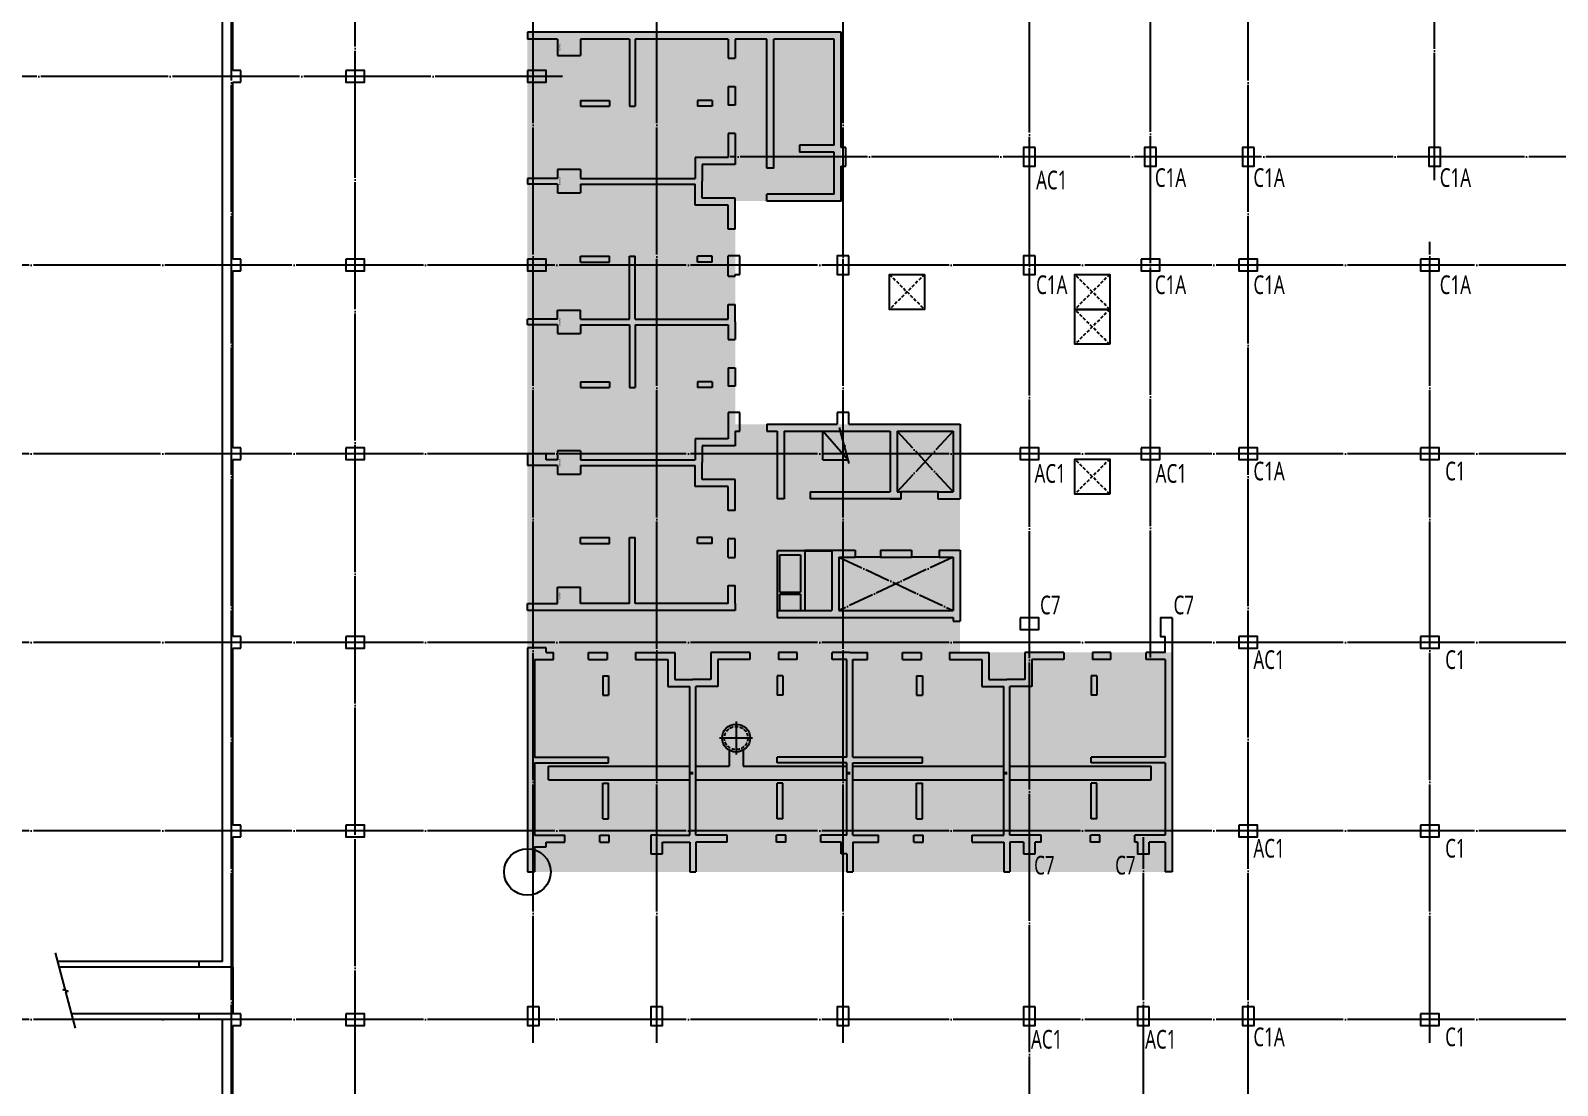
# Model space of a CAD drawing. Header units: millimetres. Extents: x 231380 to 990673, y -319231 to 132826.
# Drawn here: x 773257 to 838818, y -1342 to 43959 of the extents above; entities that cross this region are included whole.
import ezdxf
from ezdxf.enums import TextEntityAlignment as Align

# ---------------------------------------------------------------- set-up
doc = ezdxf.new("R2010")
doc.units = ezdxf.units.MM
doc.header["$LTSCALE"] = 91
for name, pattern in [('XS-지하주차장$0$CEN', [62, 60, -1, 0, -1]), ('XS-지하주차장$0$DDOT', [14, 12, -1, 0, -1]), ('XS-지하주차장$0$HID', [2.3, 1.5, -0.8])]:
    doc.linetypes.add(name, pattern=pattern)
for name, color, linetype in [('252', 252, 'Continuous'), ('NAME-C', 1, 'Continuous'), ('XS-지하주차장$0$CEN-P', 14, 'XS-지하주차장$0$CEN'), ('XS-지하주차장$0$COL', 2, 'Continuous'), ('XS-지하주차장$0$EL7', 7, 'Continuous'), ('XS-지하주차장$0$FP-CORE', 8, 'Continuous'), ('XS-지하주차장$0$LEADER', 7, 'Continuous'), ('XS-지하주차장$0$OPEN', 9, 'XS-지하주차장$0$DDOT'), ('XS-지하주차장$0$STEEL', 9, 'Continuous'), ('XS-지하주차장$0$W1', 2, 'Continuous'), ('XS-지하주차장$0$W2', 9, 'Continuous'), ('XS-지하주차장$0$집수정-영구', 1, 'Continuous'), ('XS-지하주차장$0$집수정-우수', 6, 'Continuous'), ('XS-지하주차장$0$집수정-주동', 21, 'Continuous'), ('XS-지하주차장$0$트렌치-주동', 21, 'Continuous')]:
    doc.layers.add(name, color=color, linetype=linetype)
doc.layers.add('XS-지하주차장$0$DEFPOINT', color=144, linetype='Continuous', plot=False)
doc.layers.add('XS-지하주차장$0$POINT', color=165, linetype='Continuous', plot=False)
doc.styles.add('XS-지하주차장$0$맑은고딕', font='malgun.ttf')
doc.styles.add('맑은고딕', font='malgun.ttf')

# ---------------------------------------------------------------- blocks, each defined once
blk = doc.blocks.new('XS-지하주차장$0$집수정-주동')
at = {"layer": 'XS-지하주차장$0$집수정-주동'}
for p, q in [((0, 707), (0, -707)), ((707, 0), (-707, 0))]:
    blk.add_line(p, q, dxfattribs=at)
blk.add_circle((0, 0), 600, dxfattribs=at)
at = {"layer": 'XS-지하주차장$0$집수정-주동', "linetype": 'XS-지하주차장$0$HID'}
blk.add_circle((0, 0), 500, dxfattribs=at)
blk = doc.blocks.new('XS-지하주차장$0$B2-2')
at = {"layer": 'XS-지하주차장$0$EL7'}
for p, q in [((19735, 17620), (19735, 16050)), ((22535, 17675), (22535, 16485)), ((22535, 15165), (22535, 14075))]:
    blk.add_line(p, q, dxfattribs=at)
at = {"layer": 'XS-지하주차장$0$FP-CORE'}
for p, q in [((18368, 13755), (17135, 12680)), ((18368, 12680), (18368, 13755)), ((18368, 12680), (17135, 12680))]:
    blk.add_line(p, q, dxfattribs=at)
blk.add_lwpolyline([(16979, 13383), (17727, 13584), (17739, 13540), (17764, 13640), (17775, 13596), (18524, 13797)], dxfattribs=at)
at = {"layer": 'XS-지하주차장$0$OPEN'}
for p, q in [((19735, 18275), (17135, 15875)), ((17135, 18275), (19735, 15875)), ((22535, 13375), (24835, 18275)), ((22535, 18275), (24835, 13375))]:
    blk.add_line(p, q, dxfattribs=at)
at = {"layer": 'XS-지하주차장$0$STEEL'}
for p, q in [((22235, 11910), (22235, 13075)), ((22265, 11910), (22265, 13075)), ((22265, 11910), (22235, 11910))]:
    blk.add_line(p, q, dxfattribs=at)
at = {"layer": 'XS-지하주차장$0$W1'}
for p, q in [((25145, 27680), (36060, 27680)), ((36060, 27680), (36060, 27380)), ((26635, 27380), (25945, 27380)), ((26635, 27380), (26635, 26565)), ((26935, 27380), (26935, 26565)), ((26935, 27380), (31130, 27380)), ((31130, 27380), (31130, 24200)), ((31380, 27380), (31380, 24200)), ((31380, 27380), (34475, 27380)), ((34475, 27380), (34475, 26080)), ((34775, 27380), (34775, 26700)), ((34775, 27380), (36060, 27380)), ((26935, 26565), (26635, 26565)), ((34775, 26080), (34475, 26080)), ((34775, 26200), (34775, 26080)), ((26935, 25055), (26635, 25055)), ((26635, 25055), (26635, 24255)), ((26935, 25055), (26935, 24255)), ((27635, 24450), (28465, 24450)), ((27635, 24450), (27635, 24200)), ((28465, 24450), (28465, 24200)), ((33775, 24450), (32240, 24450)), ((32240, 24450), (32240, 24200)), ((33775, 24450), (33775, 24200)), ((34475, 24570), (34475, 24170)), ((34775, 24570), (34475, 24570)), ((34775, 24570), (34775, 24170)), ((26635, 24255), (26935, 24255)), ((27635, 24200), (28465, 24200)), ((31380, 24200), (31130, 24200)), ((33775, 24200), (32240, 24200)), ((34775, 24170), (34475, 24170)), ((26635, 23035), (26935, 23035)), ((26635, 23035), (26635, 21355)), ((26935, 23035), (26935, 21655)), ((26935, 21655), (28095, 21655)), ((28095, 21655), (28095, 20705)), ((34475, 22060), (34475, 20705)), ((34775, 22060), (34475, 22060)), ((34775, 22060), (34775, 21800)), ((26635, 21355), (27795, 21355)), ((27795, 21355), (27795, 20580)), ((34775, 21300), (34775, 20705)), ((27795, 19805), (27795, 20580)), ((34475, 20705), (28095, 20705)), ((34475, 20455), (28095, 20455)), ((28095, 19505), (28095, 20455)), ((34475, 19100), (34475, 20455)), ((34775, 20705), (36060, 20705)), ((34775, 19100), (34775, 20455)), ((34775, 20455), (36060, 20455)), ((36060, 20455), (36060, 20705)), ((26635, 18125), (26635, 19805)), ((26635, 19805), (27795, 19805)), ((26935, 18125), (26935, 19505)), ((26935, 19505), (28095, 19505)), ((34775, 19100), (34475, 19100)), ((16835, 13800), (16835, 18575)), ((16835, 18575), (20035, 18575)), ((20035, 17620), (20035, 18575)), ((22235, 18575), (25285, 18575)), ((22235, 17675), (22235, 18575)), ((25285, 18275), (25285, 18575)), ((17135, 15875), (17135, 18275)), ((17135, 18275), (19735, 18275)), ((19735, 17620), (19735, 18275)), ((22535, 18275), (24835, 18275)), ((22535, 17675), (22535, 18275)), ((24835, 13375), (24835, 18275)), ((25135, 10725), (25135, 18275)), ((25135, 18275), (25285, 18275)), ((26635, 18125), (26935, 18125)), ((19735, 17620), (20035, 17620)), ((22235, 17675), (22535, 17675)), ((22235, 15165), (22235, 16485)), ((22235, 16485), (22535, 16485)), ((22535, 15165), (22535, 16485)), ((26635, 16905), (26935, 16905)), ((26635, 16105), (26635, 16905)), ((26935, 16105), (26935, 16905)), ((27635, 16960), (28465, 16960)), ((27635, 16710), (27635, 16960)), ((27635, 16710), (28465, 16710)), ((28465, 16710), (28465, 16960)), ((31130, 13965), (31130, 16960)), ((31380, 16960), (31130, 16960)), ((31380, 13965), (31380, 16960)), ((33775, 16960), (32240, 16960)), ((32240, 16710), (32240, 16960)), ((33775, 16710), (32240, 16710)), ((33775, 16710), (33775, 16960)), ((34475, 16590), (34475, 16990)), ((34775, 16990), (34475, 16990)), ((34775, 16590), (34475, 16590)), ((34775, 16590), (34775, 16990)), ((17135, 15875), (19735, 15875)), ((19735, 15875), (19735, 16050)), ((20035, 16050), (19735, 16050)), ((20035, 16050), (20035, 12135)), ((20035, 15575), (20035, 16050)), ((26935, 16105), (26635, 16105)), ((17135, 11025), (17135, 15575)), ((17135, 15575), (19735, 15575)), ((19735, 12135), (19735, 15575)), ((22235, 15165), (22535, 15165)), ((34775, 15080), (34475, 15080)), ((34475, 13965), (34475, 15080)), ((34775, 13965), (34775, 15080)), ((26935, 14595), (26635, 14595)), ((26635, 13840), (26635, 14595)), ((26935, 13965), (26935, 14595)), ((22235, 13075), (22235, 14075)), ((22235, 14075), (22535, 14075)), ((22535, 13375), (22535, 14075)), ((26635, 13840), (26635, 13085)), ((31130, 13965), (26935, 13965)), ((34475, 13965), (31380, 13965)), ((34775, 13965), (36060, 13965)), ((36060, 13715), (36060, 13965)), ((0, 13475), (0, 0)), ((4950, 13475), (0, 13475)), ((300, 13175), (300, 10575)), ((4850, 13175), (300, 13175)), ((4850, 13175), (4850, 11685)), ((6950, 13175), (5150, 13175)), ((5150, 13175), (5150, 11685)), ((7250, 13475), (5750, 13475)), ((6950, 13175), (6950, 10275)), ((7250, 13475), (7250, 10275)), ((16835, 10275), (16835, 13300)), ((22535, 13375), (24835, 13375)), ((31130, 13715), (26935, 13715)), ((26935, 13715), (26935, 13085)), ((31130, 13715), (31130, 10720)), ((34475, 13715), (31380, 13715)), ((31380, 13715), (31380, 10720)), ((34475, 13715), (34475, 12600)), ((34775, 13465), (34775, 12600)), ((35275, 13715), (36060, 13715)), ((22235, 13075), (24835, 13075)), ((24835, 10725), (24835, 13075)), ((26935, 13085), (26635, 13085)), ((34775, 12600), (34475, 12600)), ((19735, 12135), (20035, 12135)), ((4850, 11685), (5150, 11685)), ((26935, 11575), (26635, 11575)), ((26635, 11575), (26635, 10775)), ((26935, 11575), (26935, 10775)), ((5840, 10575), (300, 10575)), ((5840, 10575), (5840, 10275)), ((17135, 11025), (20035, 11025)), ((17135, 10275), (17135, 10725)), ((17135, 10725), (20035, 10725)), ((20035, 11025), (20035, 10725)), ((24835, 10725), (25135, 10725)), ((26635, 10775), (26935, 10775)), ((27635, 10970), (28465, 10970)), ((27635, 10970), (27635, 10720)), ((27635, 10720), (28465, 10720)), ((28465, 10970), (28465, 10720)), ((31380, 10720), (31130, 10720)), ((33775, 10970), (32240, 10970)), ((32240, 10970), (32240, 10720)), ((33775, 10720), (32240, 10720)), ((33775, 10970), (33775, 10720)), ((34475, 11090), (34475, 10690)), ((34775, 11090), (34475, 11090)), ((34775, 10690), (34475, 10690)), ((34775, 11090), (34775, 10690)), ((5840, 10275), (300, 10275)), ((300, 10275), (300, 8925)), ((7250, 10275), (6950, 10275)), ((16835, 10275), (17135, 10275)), ((26635, 9555), (26935, 9555)), ((26635, 9555), (26635, 7875)), ((26935, 9555), (26935, 8175)), ((300, 8925), (1115, 8925)), ((300, 8625), (1115, 8625)), ((300, 8625), (300, 4630)), ((1115, 8625), (1115, 8925)), ((2325, 8625), (2325, 8925)), ((2325, 8925), (3125, 8925)), ((2325, 8625), (3125, 8625)), ((3125, 8925), (3125, 8625)), ((4345, 8925), (4345, 8625)), ((4345, 8925), (5675, 8925)), ((4345, 8625), (5375, 8625)), ((5375, 8625), (5375, 7205)), ((5675, 8925), (5675, 7505)), ((8455, 8925), (7125, 8925)), ((7125, 8925), (7125, 7505)), ((8455, 8625), (7425, 8625)), ((7425, 8625), (7425, 7205)), ((8455, 8925), (8455, 8625)), ((10475, 8625), (9600, 8625)), ((10475, 8925), (10400, 8925)), ((10475, 8625), (10475, 8925)), ((11685, 8625), (11685, 8925)), ((12440, 8925), (11685, 8925)), ((12315, 8625), (11685, 8625)), ((12315, 4630), (12315, 8625)), ((12440, 8925), (13195, 8925)), ((12565, 4630), (12565, 8625)), ((12565, 8625), (13195, 8625)), ((13195, 8625), (13195, 8925)), ((14405, 8625), (14405, 8925)), ((14405, 8925), (15205, 8925)), ((14405, 8625), (15205, 8625)), ((15205, 8925), (15205, 8625)), ((16425, 8625), (17455, 8625)), ((17135, 8925), (17755, 8925)), ((17455, 8625), (17455, 7205)), ((17755, 8925), (17755, 7505)), ((20535, 8925), (19205, 8925)), ((19205, 8925), (19205, 7505)), ((20535, 8625), (19505, 8625)), ((19505, 8625), (19505, 7205)), ((20535, 8925), (20535, 8625)), ((21755, 8925), (21755, 8625)), ((22555, 8925), (21755, 8925)), ((22555, 8625), (21755, 8625)), ((22555, 8625), (22555, 8925)), ((23765, 8625), (23765, 8925)), ((24535, 8925), (23765, 8925)), ((24535, 8625), (23765, 8625)), ((24535, 8925), (24835, 8925)), ((24535, 8625), (24535, 4630)), ((24835, 8925), (24835, 0)), ((34475, 8580), (34475, 7225)), ((34775, 8580), (34475, 8580)), ((34775, 8580), (34775, 7225)), ((2930, 7925), (2930, 7295)), ((2930, 7925), (3180, 7925)), ((3180, 7925), (3180, 7295)), ((9620, 7925), (9620, 7295)), ((9870, 7925), (9620, 7925)), ((9870, 7925), (9870, 7295)), ((15010, 7925), (15010, 7295)), ((15010, 7925), (15260, 7925)), ((15260, 7925), (15260, 7295)), ((21700, 7925), (21700, 7295)), ((21950, 7925), (21700, 7925)), ((21950, 7925), (21950, 7295)), ((26635, 7875), (27795, 7875)), ((26935, 8175), (28095, 8175)), ((27795, 7875), (27795, 7100)), ((28095, 8175), (28095, 7225)), ((2930, 7295), (3180, 7295)), ((5675, 7505), (6400, 7505)), ((7125, 7505), (6400, 7505)), ((9870, 7295), (9620, 7295)), ((15010, 7295), (15260, 7295)), ((17755, 7505), (18480, 7505)), ((19205, 7505), (18480, 7505)), ((21950, 7295), (21700, 7295)), ((34475, 7225), (28095, 7225)), ((34775, 7225), (36060, 7225)), ((36060, 6975), (36060, 7225)), ((5375, 7205), (6275, 7205)), ((6275, 2285), (6275, 7205)), ((6525, 2285), (6525, 7205)), ((7425, 7205), (6525, 7205)), ((17455, 7205), (18355, 7205)), ((18355, 2285), (18355, 7205)), ((18605, 2285), (18605, 7205)), ((19505, 7205), (18605, 7205)), ((27795, 6325), (27795, 7100)), ((34475, 6975), (28095, 6975)), ((28095, 6025), (28095, 6975)), ((34475, 5620), (34475, 6975)), ((34775, 5800), (34775, 6975)), ((34775, 6975), (36060, 6975)), ((26635, 4645), (26635, 6325)), ((26635, 6325), (27795, 6325)), ((26935, 4645), (26935, 6025)), ((26935, 6025), (28095, 6025)), ((300, 4630), (3180, 4630)), ((3180, 4380), (3180, 4630)), ((12315, 4630), (9620, 4630)), ((9620, 4380), (9620, 4630)), ((12565, 4630), (15260, 4630)), ((15260, 4380), (15260, 4630)), ((24535, 4630), (21700, 4630)), ((21700, 4380), (21700, 4630)), ((26635, 4645), (26935, 4645)), ((300, 4380), (3180, 4380)), ((300, 4380), (300, 2285)), ((12315, 4380), (9620, 4380)), ((12315, 2285), (12315, 4380)), ((12565, 2285), (12565, 4380)), ((12565, 4380), (15260, 4380)), ((24535, 4380), (21700, 4380)), ((24535, 4380), (24535, 2285)), ((2930, 2285), (2930, 3520)), ((2930, 3520), (3180, 3520)), ((3180, 2285), (3180, 3520)), ((9620, 2285), (9620, 3520)), ((9870, 3520), (9620, 3520)), ((9870, 2285), (9870, 3520)), ((15010, 2285), (15010, 3520)), ((15010, 3520), (15260, 3520)), ((15260, 2285), (15260, 3520)), ((21700, 2285), (21700, 3520)), ((21950, 3520), (21700, 3520)), ((21950, 2285), (21950, 3520)), ((26635, 3425), (26935, 3425)), ((26635, 2625), (26635, 3425)), ((26935, 2625), (26935, 3425)), ((27635, 3480), (28465, 3480)), ((27635, 3230), (27635, 3480)), ((28465, 3230), (28465, 3480)), ((31130, 300), (31130, 3480)), ((31380, 3480), (31130, 3480)), ((31380, 300), (31380, 3480)), ((33775, 3480), (32240, 3480)), ((32240, 3230), (32240, 3480)), ((33775, 3230), (33775, 3480)), ((34475, 3110), (34475, 3510)), ((34775, 3510), (34475, 3510)), ((34775, 3110), (34775, 3510)), ((26935, 2625), (26635, 2625)), ((27635, 3230), (28465, 3230)), ((33775, 3230), (32240, 3230)), ((34775, 3110), (34475, 3110)), ((300, 2285), (1000, 2285)), ((1000, 1285), (1000, 2285)), ((2930, 2285), (3180, 2285)), ((5900, 2285), (6275, 2285)), ((5900, 2285), (5900, 1285)), ((6525, 2285), (6900, 2285)), ((6900, 1285), (6900, 2285)), ((9870, 2285), (9620, 2285)), ((11940, 1285), (11940, 2285)), ((12315, 2285), (11940, 2285)), ((12565, 2285), (12940, 2285)), ((12940, 1285), (12940, 2285)), ((15010, 2285), (15260, 2285)), ((17980, 2285), (18355, 2285)), ((17980, 2285), (17980, 1285)), ((18605, 2285), (18980, 2285)), ((18980, 1285), (18980, 2285)), ((21950, 2285), (21700, 2285)), ((23835, 1285), (23835, 2285)), ((24535, 2285), (23835, 2285)), ((34775, 1600), (34475, 1600)), ((34475, 300), (34475, 1600)), ((34775, 800), (34775, 1600)), ((300, 1285), (1000, 1285)), ((300, 1285), (300, 0)), ((5900, 1285), (6275, 1285)), ((6275, 1285), (6275, 0)), ((6525, 1285), (6525, 0)), ((6525, 1285), (6900, 1285)), ((12315, 1285), (11940, 1285)), ((12315, 1285), (12315, 0)), ((12565, 1285), (12940, 1285)), ((12565, 1285), (12565, 0)), ((17980, 1285), (18355, 1285)), ((18355, 1285), (18355, 800)), ((18605, 1285), (18605, 800)), ((18605, 1285), (18980, 1285)), ((18605, 800), (18605, 0)), ((24535, 1285), (23835, 1285)), ((24535, 0), (24535, 1285)), ((26935, 1115), (26635, 1115)), ((26635, 800), (26635, 1115)), ((26935, 300), (26935, 1115)), ((0, 0), (300, 0)), ((26935, 300), (31130, 300)), ((31380, 300), (34475, 300)), ((34975, 300), (36060, 300)), ((36060, 0), (36060, 300)), ((6275, 0), (6525, 0)), ((12565, 0), (12315, 0)), ((24835, 0), (24535, 0)), ((26635, 0), (36060, 0))]:
    blk.add_line(p, q, dxfattribs=at)
at = {"layer": 'XS-지하주차장$0$W2'}
for p, q in [((22250, 11910), (24835, 11910)), ((22250, 10740), (22250, 11910)), ((22440, 11720), (24040, 11720)), ((22440, 10830), (22440, 11720)), ((24040, 10830), (24040, 11720)), ((24130, 11720), (24835, 11720)), ((24130, 10830), (24130, 11720)), ((24835, 10740), (22250, 10740)), ((24040, 10830), (22440, 10830)), ((24835, 10830), (24130, 10830))]:
    blk.add_line(p, q, dxfattribs=at)
at = {"layer": 'XS-지하주차장$0$트렌치-주동'}
for p, q in [((31510, 20705), (31510, 26780)), ((32110, 26780), (31510, 26780)), ((32110, 20705), (32110, 26780)), ((31510, 13965), (31510, 20455)), ((32110, 13965), (32110, 20455)), ((31510, 9260), (31510, 13715)), ((32110, 7225), (32110, 13715)), ((30830, 9260), (31510, 9260)), ((30830, 8660), (31510, 8660)), ((31510, 7225), (31510, 8660)), ((31510, 900), (31510, 6975)), ((32110, 900), (32110, 6975)), ((32110, 900), (31510, 900))]:
    blk.add_line(p, q, dxfattribs=at)
at = {"layer": 'XS-지하주차장$0$트렌치-주동', "linetype": 'XS-지하주차장$0$HID'}
for p, q in [((31785, 20455), (31785, 20705)), ((31835, 20455), (31835, 20705)), ((31785, 13715), (31785, 13965)), ((31835, 13715), (31835, 13965)), ((31785, 6975), (31785, 7225)), ((31835, 6975), (31835, 7225))]:
    blk.add_line(p, q, dxfattribs=at)
at = {"layer": 'XS-지하주차장$0$집수정-주동', "rotation": 90}
blk.add_blockref('XS-지하주차장$0$집수정-주동', (30310, 8960), dxfattribs=at)
at = {"layer": 'XS-지하주차장$0$DEFPOINT', "color": 2, "style": 'XS-지하주차장$0$맑은고딕', "width": 0.8}
for p in [(650, 1385), (6400, 1385), (12440, 1385), (18480, 1385), (24185, 1385)]:
    blk.add_text('1000X1000', height=50, dxfattribs=at).set_placement(p, align=Align.MIDDLE_CENTER)
blk = doc.blocks.new('XS-지하주차장$0$집수정-1.5x1.5-영구')
at = {"layer": 'XS-지하주차장$0$집수정-영구', "linetype": 'XS-지하주차장$0$HID'}
for p, q in [((1500, 0), (0, 1500)), ((0, 0), (1500, 1500))]:
    blk.add_line(p, q, dxfattribs=at)
at = {"layer": 'XS-지하주차장$0$집수정-영구'}
blk.add_lwpolyline([(0, 0), (0, 1500), (1500, 1500), (1500, 0)], close=True, dxfattribs=at)

msp = doc.modelspace()

# ---------------------------------------------------------------- hatches: boundary and pattern name
at = {"layer": '252'}
h = msp.add_hatch(color=256, dxfattribs=at)
h.dxf.hatch_style = 1
h.paths.add_polyline_path([(794592.6, 7825.8), (822272.6, 7825.8), (822272.6, 17250.8), (813167.6, 17250.8), (813167.6, 27050.8), (803517.6, 27050.8), (803517.6, 36635.8), (808067.6, 36635.8), (808067.6, 43885.8), (794592.6, 43885.8)])

# ---------------------------------------------------------------- linework, layer by layer
at = {"layer": 'XS-지하주차장$0$CEN-P'}
for p, q in [((781892.6, -76674.2), (781892.6, 118325.8)), ((787192.6, -7504.2), (787192.6, 118325.8)), ((794842.6, 485.8), (794842.6, 118325.8)), ((800142.6, 485.8), (800142.6, 118325.8)), ((808142.6, 485.8), (808142.6, 118325.8)), ((816142.6, -39414.2), (816142.6, 118325.8)), ((821342.6, 17035.8), (821342.6, 118325.8)), ((825542.6, -76674.2), (825542.6, 118325.8)), ((833542.6, 37535.8), (833542.6, 118325.8)), ((796092.6, 41985.8), (746692.6, 41985.8)), ((843042.6, 38535.8), (803302.6, 38535.8)), ((970672.6, 33885.8), (746692.6, 33885.8)), ((970672.6, 25785.8), (746692.6, 25785.8)), ((970672.6, 17685.8), (746692.6, 17685.8)), ((970672.6, 9585.8), (746692.6, 9585.8)), ((970672.6, 1485.8), (746692.6, 1485.8))]:
    msp.add_line(p, q, dxfattribs=at)
at = {"layer": 'XS-지하주차장$0$CEN-P', "color": 181}
msp.add_line((833342.6, 485.8), (833342.6, 34885.8), dxfattribs=at)
at = {"layer": 'XS-지하주차장$0$CEN-P', "color": 124}
msp.add_line((821042.6, -76674.2), (821042.6, 9325.8), dxfattribs=at)
at = {"layer": 'XS-지하주차장$0$COL'}
for p, q in [((781492.6, 3985.8), (781492.6, 61522.4)), ((781942.6, 42235.8), (781942.6, 49835.8)), ((782292.6, 42235.8), (781942.6, 42235.8)), ((782292.6, 41735.8), (782292.6, 42235.8)), ((781942.6, 34135.8), (781942.6, 41735.8)), ((781942.6, 41735.8), (782292.6, 41735.8)), ((808267.6, 38935.8), (808067.6, 38935.8)), ((808267.6, 38135.8), (808267.6, 38935.8)), ((808067.6, 38135.8), (808267.6, 38135.8)), ((782292.6, 34135.8), (781942.6, 34135.8)), ((782292.6, 33635.8), (782292.6, 34135.8)), ((803717.6, 34285.8), (803217.6, 34285.8)), ((803717.6, 33485.8), (803717.6, 34285.8)), ((781942.6, 26035.8), (781942.6, 33635.8)), ((781942.6, 33635.8), (782292.6, 33635.8)), ((803517.6, 33485.8), (803717.6, 33485.8)), ((803717.6, 27550.8), (803217.6, 27550.8)), ((803217.6, 27550.8), (803217.6, 27460.8)), ((803717.6, 26750.8), (803717.6, 27550.8)), ((808392.6, 27550.8), (807892.6, 27550.8)), ((807892.6, 27550.8), (807892.6, 27050.8)), ((808392.6, 27050.8), (808392.6, 27550.8)), ((803517.6, 26750.8), (803717.6, 26750.8)), ((782292.6, 26035.8), (781942.6, 26035.8)), ((782292.6, 25535.8), (782292.6, 26035.8)), ((781942.6, 17935.8), (781942.6, 25535.8)), ((781942.6, 25535.8), (782292.6, 25535.8)), ((782292.6, 17935.8), (781942.6, 17935.8)), ((782292.6, 17435.8), (782292.6, 17935.8)), ((781942.6, 9835.8), (781942.6, 17435.8)), ((781942.6, 17435.8), (782292.6, 17435.8)), ((795392.6, 17450.8), (794592.6, 17450.8)), ((794592.6, 17450.8), (794592.6, 17250.8)), ((795392.6, 17250.8), (795392.6, 17450.8)), ((782292.6, 9835.8), (781942.6, 9835.8)), ((782292.6, 9335.8), (782292.6, 9835.8)), ((781942.6, 3735.8), (781942.6, 9335.8)), ((781942.6, 9335.8), (782292.6, 9335.8)), ((799892.6, 9410.8), (799892.6, 8610.8)), ((800212.6, 9410.8), (799892.6, 9410.8)), ((794892.6, 8910.8), (795392.6, 8910.8)), ((795392.6, 8910.8), (795392.6, 9110.8)), ((799892.6, 8610.8), (800392.6, 8610.8)), ((800392.6, 8610.8), (800392.6, 9110.8)), ((808057.6, 8610.8), (808057.6, 9110.8)), ((808307.6, 8610.8), (808057.6, 8610.8)), ((815892.6, 9110.8), (815892.6, 8610.8)), ((815892.6, 8610.8), (816392.6, 8610.8)), ((816392.6, 8610.8), (816392.6, 9110.8)), ((781492.6, 3985.8), (774423.6, 3985.8)), ((780492.6, 3735.8), (780492.6, 3985.8)), ((781942.6, 3735.8), (774490.6, 3735.8)), ((782292.6, 1735.8), (775026.5, 1735.8)), ((781492.6, 1485.8), (775093.4, 1485.8)), ((780492.6, 1485.8), (780492.6, 1735.8)), ((781492.6, -7634.2), (781492.6, 1485.8)), ((782292.6, 1735.8), (781942.6, 1735.8)), ((782292.6, 1235.8), (782292.6, 1735.8)), ((781942.6, -5764.2), (781942.6, 1235.8)), ((781942.6, 1235.8), (782292.6, 1235.8))]:
    msp.add_line(p, q, dxfattribs=at)
for points in [[(786792.6, 42235.8), (786792.6, 41735.8), (787592.6, 41735.8), (787592.6, 42235.8)], [(794592.6, 42235.8), (794592.6, 41735.8), (795392.6, 41735.8), (795392.6, 42235.8)], [(816392.6, 38935.8), (815892.6, 38935.8), (815892.6, 38135.8), (816392.6, 38135.8)], [(821592.6, 38935.8), (821092.6, 38935.8), (821092.6, 38135.8), (821592.6, 38135.8)], [(825792.6, 38935.8), (825292.6, 38935.8), (825292.6, 38135.8), (825792.6, 38135.8)], [(833792.6, 38935.8), (833292.6, 38935.8), (833292.6, 38135.8), (833792.6, 38135.8)], [(786792.6, 34135.8), (786792.6, 33635.8), (787592.6, 33635.8), (787592.6, 34135.8)], [(794592.6, 34135.8), (794592.6, 33635.8), (795392.6, 33635.8), (795392.6, 34135.8)], [(808392.6, 34285.8), (807892.6, 34285.8), (807892.6, 33485.8), (808392.6, 33485.8)], [(816392.6, 34285.8), (815892.6, 34285.8), (815892.6, 33485.8), (816392.6, 33485.8)], [(820942.6, 34135.8), (820942.6, 33635.8), (821742.6, 33635.8), (821742.6, 34135.8)], [(825142.6, 34135.8), (825142.6, 33635.8), (825942.6, 33635.8), (825942.6, 34135.8)], [(832942.6, 34135.8), (832942.6, 33635.8), (833742.6, 33635.8), (833742.6, 34135.8)], [(786792.6, 26035.8), (786792.6, 25535.8), (787592.6, 25535.8), (787592.6, 26035.8)], [(815742.6, 26035.8), (815742.6, 25535.8), (816542.6, 25535.8), (816542.6, 26035.8)], [(820942.6, 26035.8), (820942.6, 25535.8), (821742.6, 25535.8), (821742.6, 26035.8)], [(825142.6, 26035.8), (825142.6, 25535.8), (825942.6, 25535.8), (825942.6, 26035.8)], [(832942.6, 26035.8), (832942.6, 25535.8), (833742.6, 25535.8), (833742.6, 26035.8)], [(815742.6, 18740.8), (815742.6, 18240.8), (816542.6, 18240.8), (816542.6, 18740.8)], [(786792.6, 17935.8), (786792.6, 17435.8), (787592.6, 17435.8), (787592.6, 17935.8)], [(825142.6, 17935.8), (825142.6, 17435.8), (825942.6, 17435.8), (825942.6, 17935.8)], [(832942.6, 17935.8), (832942.6, 17435.8), (833742.6, 17435.8), (833742.6, 17935.8)], [(786792.6, 9835.8), (786792.6, 9335.8), (787592.6, 9335.8), (787592.6, 9835.8)], [(825142.6, 9835.8), (825142.6, 9335.8), (825942.6, 9335.8), (825942.6, 9835.8)], [(832942.6, 9835.8), (832942.6, 9335.8), (833742.6, 9335.8), (833742.6, 9835.8)], [(795092.6, 2035.8), (794592.6, 2035.8), (794592.6, 1235.8), (795092.6, 1235.8)], [(800392.6, 2035.8), (799892.6, 2035.8), (799892.6, 1235.8), (800392.6, 1235.8)], [(808392.6, 2035.8), (807892.6, 2035.8), (807892.6, 1235.8), (808392.6, 1235.8)], [(816392.6, 2035.8), (815892.6, 2035.8), (815892.6, 1235.8), (816392.6, 1235.8)], [(821292.6, 2035.8), (820792.6, 2035.8), (820792.6, 1235.8), (821292.6, 1235.8)], [(825792.6, 2035.8), (825292.6, 2035.8), (825292.6, 1235.8), (825792.6, 1235.8)], [(786792.6, 1735.8), (786792.6, 1235.8), (787592.6, 1235.8), (787592.6, 1735.8)], [(832942.6, 1735.8), (832942.6, 1235.8), (833742.6, 1235.8), (833742.6, 1735.8)]]:
    msp.add_lwpolyline(points, close=True, dxfattribs=at)
for points in [[(795392.6, 25530.8), (795392.6, 25780.8), (794592.6, 25780.8), (794592.6, 25280.8)], [(822272.6, 18740.8), (821772.6, 18740.8), (821772.6, 17940.8), (821972.6, 17940.8)], [(820792.6, 9110.8), (820792.6, 8610.8), (821292.6, 8610.8), (821292.6, 9110.8)]]:
    msp.add_lwpolyline(points, dxfattribs=at)
at = {"layer": 'XS-지하주차장$0$EL7'}
msp.add_line((781942.6, 3735.8), (781942.6, 1735.8), dxfattribs=at)
at = {"layer": 'XS-지하주차장$0$LEADER'}
msp.add_lwpolyline([(775193.3, 1113), (774772.1, 2685.1), (774863.4, 2709.6), (774653.6, 2762.1), (774744.9, 2786.5), (774323.7, 4358.6)], dxfattribs=at)
at = {"layer": 'XS-지하주차장$0$POINT'}
msp.add_circle((794592.6, 7825.8), 1000, dxfattribs=at)
at = {"layer": 'XS-지하주차장$0$집수정-우수', "linetype": 'XS-지하주차장$0$HID'}
for p, q in [((819592.6, 33485.8), (818092.6, 31985.8)), ((819592.6, 31985.8), (818092.6, 33485.8)), ((819592.6, 31985.8), (818092.6, 30485.8)), ((819592.6, 30485.8), (818092.6, 31985.8)), ((819592.6, 25555.8), (818092.6, 24055.8)), ((819592.6, 24055.8), (818092.6, 25555.8))]:
    msp.add_line(p, q, dxfattribs=at)
at = {"layer": 'XS-지하주차장$0$집수정-우수'}
for points in [[(819592.6, 31985.8), (818092.6, 31985.8), (818092.6, 33485.8), (819592.6, 33485.8)], [(819592.6, 30485.8), (818092.6, 30485.8), (818092.6, 31985.8), (819592.6, 31985.8)], [(819592.6, 24055.8), (818092.6, 24055.8), (818092.6, 25555.8), (819592.6, 25555.8)]]:
    msp.add_lwpolyline(points, close=True, dxfattribs=at)

# ---------------------------------------------------------------- block references
at = {"layer": 'XS-지하주차장$0$W1', "rotation": 270}
msp.add_blockref('XS-지하주차장$0$B2-2', (794592.6, 43885.8), dxfattribs=at)
at = {"layer": 'XS-지하주차장$0$집수정-영구', "rotation": 180}
msp.add_blockref('XS-지하주차장$0$집수정-1.5x1.5-영구', (811642.6, 33485.8), dxfattribs=at)

# ---------------------------------------------------------------- texts
at = {"layer": 'NAME-C', "style": '맑은고딕', "width": 0.7}
for s, p in [('C1A', (822205.1, 37643.4)), ('C1A', (826435.8, 37643.4)), ('C1A', (834435.8, 37643.4)), ('AC1', (817105.1, 37540.5)), ('C1A', (817105.1, 33043.4)), ('C1A', (822205.1, 33043.4)), ('C1A', (826435.8, 33043.4)), ('C1A', (834435.8, 33043.4)), ('AC1', (817035.8, 24940.5)), ('AC1', (822235.8, 24940.5)), ('C1A', (826435.8, 25043.4)), ('C1', (834435.8, 25043.4)), ('C7', (817042.6, 19290.8)), ('C7', (822772.6, 19290.8)), ('AC1', (826435.8, 16943.4)), ('C1', (834435.8, 16943.4)), ('AC1', (826435.8, 8843.4)), ('C1', (834435.8, 8843.4)), ('C7', (816785.8, 8118.4)), ('C7', (820264.3, 8118.4)), ('AC1', (816885.8, 640.5)), ('AC1', (821785.8, 640.5)), ('C1A', (826435.8, 743.4)), ('C1', (834435.8, 743.4))]:
    msp.add_text(s, height=800, dxfattribs=at).set_placement(p, align=Align.MIDDLE)

doc.saveas('drawing.dxf')
